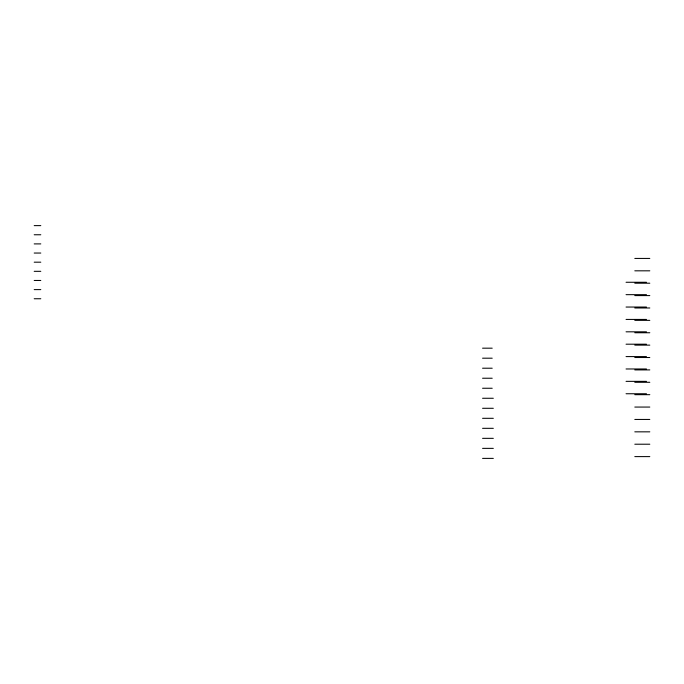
<?xml version="1.0" encoding="UTF-8"?>
<svg xmlns="http://www.w3.org/2000/svg" width="684" height="684" viewBox="0 0 684 684"><rect width="100%" height="100%" fill="white"/><g stroke="black" fill="none" stroke-linecap="round" stroke-linejoin="round"><path stroke-width="1.03" d="M34.2 225.617L40.792 225.617M34.2 234.757L40.792 234.757M34.2 243.897L40.792 243.897M34.2 253.046L40.792 253.046M634.803 258.432L649.8 258.432M34.2 262.186L40.792 262.186M634.803 270.821L649.8 270.821M34.2 271.326L40.792 271.326M34.2 280.466L40.792 280.466M626.057 282.27L646.448 282.27M634.803 283.202L649.8 283.202M34.2 289.606L40.792 289.606M626.057 294.659L646.448 294.659M634.803 295.591L649.8 295.591M34.2 298.746L40.792 298.746M626.057 307.048L646.448 307.048M634.803 307.98L649.8 307.98M626.057 319.428L646.448 319.428M634.803 320.36L649.8 320.36M626.057 331.817L646.448 331.817M634.803 332.749L649.8 332.749M626.057 344.197L646.448 344.197M634.803 345.129L649.8 345.129M482.562 348.182L492.206 348.182M626.057 356.586L646.448 356.586M634.803 357.518L649.8 357.518M482.562 358.194L492.206 358.194M482.562 368.214L492.206 368.214M626.057 368.975L646.448 368.975M634.803 369.907L649.8 369.907M482.562 378.235L492.206 378.235M626.057 381.356L646.448 381.356M634.803 382.288L649.8 382.288M482.562 388.255L492.206 388.255M626.057 393.745L646.448 393.745M634.803 394.677L649.8 394.677M482.562 398.268L493.318 398.268M634.803 407.065L649.8 407.065M482.562 408.288L493.318 408.288M482.562 418.309L493.318 418.309M634.803 419.446L649.8 419.446M482.562 428.321L493.318 428.321M634.803 431.835L649.8 431.835M482.562 438.341L493.318 438.341M634.803 444.215L649.8 444.215M482.562 448.362L493.318 448.362M634.803 456.604L649.8 456.604M482.562 458.383L493.318 458.383"/></g></svg>
